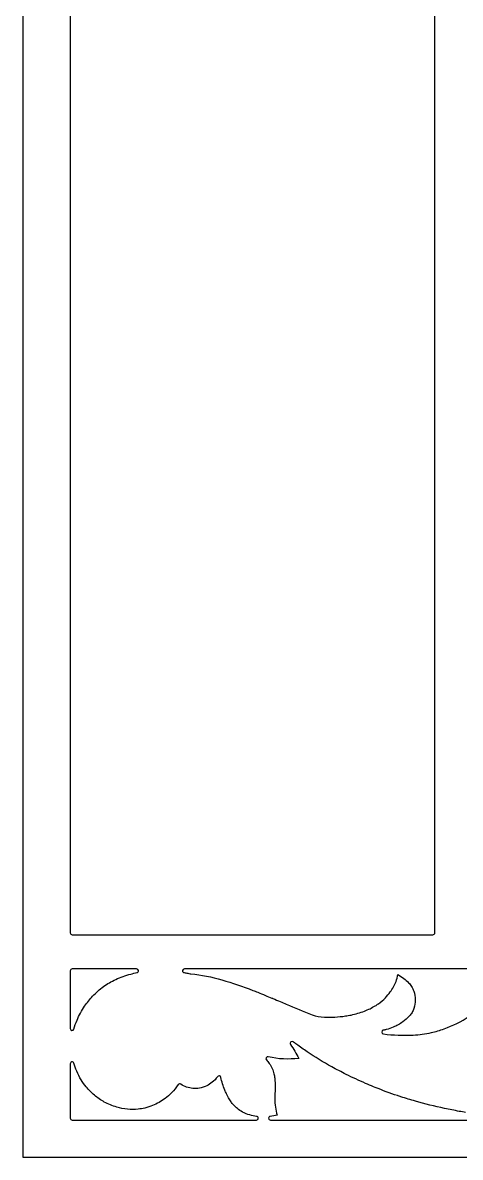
# Model space of a CAD drawing. Header units: millimetres. Extents: x 5940 to 9066, y 1327 to 3250.
# Drawn here: x 8406 to 8636, y 1420 to 2017 of the extents above; entities that cross this region are included whole.
import ezdxf

# ---------------------------------------------------------------- set-up
doc = ezdxf.new("R2010")
doc.units = ezdxf.units.MM
doc.layers.add('Default Layer', color=7, linetype='Continuous', lineweight=30)

msp = doc.modelspace()

# ---------------------------------------------------------------- linework, layer by layer
at = {"layer": 'Default Layer', "color": 18, "lineweight": 30, "true_color": 0x000000}
msp.add_lwpolyline([(8405.99, 3249.63), (8405.99, 1419.63), (8405.99, 1419.63), (9065.99, 1419.63), (9065.99, 1419.63), (9065.99, 3249.63), (9065.99, 3249.63), (8405.99, 3249.63)], dxfattribs=at)
for points in [[(8430.99, 3131.45), (8430.99, 1537.81), (8430.99, 1537.81, 0.414213), (8431.99, 1536.81), (8431.99, 1536.81), (8621.85, 1536.81), (8621.85, 1536.81, 0.414214), (8622.85, 1537.81), (8622.85, 1537.81), (8622.85, 2109.33)], [(8448.51, 1509.53, -0.049425), (8454.93, 1513.27), (8454.93, 1513.27, -0.042748), (8462.83, 1516.11), (8462.83, 1516.11, -0.017505), (8466.12, 1516.86), (8466.12, 1516.86, 0.386716), (8466.92, 1517.94), (8466.92, 1517.94, 0.386716), (8465.93, 1518.84), (8465.93, 1518.84), (8431.99, 1518.84), (8431.99, 1518.84, 0.414214), (8430.99, 1517.84), (8430.99, 1517.84), (8430.99, 1487.42), (8430.99, 1487.42, 0.375796), (8431.86, 1486.43), (8431.86, 1486.43, 0.375796), (8432.95, 1487.16), (8432.95, 1487.16, -0.034709), (8434.56, 1491.77), (8434.56, 1491.77, -0.046732), (8438.58, 1499.19), (8438.58, 1499.19, -0.039326), (8442.7, 1504.4), (8442.7, 1504.4, -0.048974), (8448.51, 1509.53)], [(8686.88, 1518.84), (8491.08, 1518.84), (8491.08, 1518.84, 0.392589), (8490.08, 1517.92), (8490.08, 1517.92, 0.392589), (8490.93, 1516.86), (8490.93, 1516.86, -0.005978), (8492.8, 1516.51)], [(8492.8, 1516.51, -0.004962), (8494.16, 1516.23), (8494.16, 1516.23, 0.07172), (8494.45, 1516.21), (8494.45, 1516.21, -0.045241), (8510.82, 1513.05), (8510.82, 1513.05, -0.022701), (8527.07, 1507.54), (8527.07, 1507.54, -0.001572), (8529.71, 1506.5), (8529.71, 1506.5, -0.002409), (8533.66, 1504.91), (8533.66, 1504.91, -0.002367), (8537.11, 1503.47), (8537.11, 1503.47, 0.001058), (8537.6, 1503.27), (8537.6, 1503.27, -0.002362), (8541.52, 1501.58), (8541.52, 1501.58, 0.001403), (8544.61, 1500.24), (8544.61, 1500.24, 0.009262), (8558.25, 1494.63), (8558.25, 1494.63), (8558.29, 1494.62), (8558.29, 1494.62, 0.072211), (8564.71, 1493.42), (8564.71, 1493.42, 0.045503), (8575.83, 1494.04), (8575.83, 1494.04, 0.013334), (8578.79, 1494.55), (8578.79, 1494.55, 0.041203), (8585.89, 1496.63), (8585.89, 1496.63, 0.044943), (8591.47, 1499.38), (8591.47, 1499.38, 0.01619), (8593.15, 1500.48), (8593.15, 1500.48, 0.047056), (8596.83, 1503.63), (8596.83, 1503.63, 0.035944), (8599.37, 1506.67), (8599.37, 1506.67, 0.028775), (8601.16, 1509.45), (8601.16, 1509.45, 0.038605), (8602.45, 1512.27), (8602.45, 1512.27, 0.043948), (8603.43, 1515.83), (8603.43, 1515.83, -0.0411), (8606.56, 1513.77), (8606.56, 1513.77, -0.035359), (8609.04, 1511.53), (8609.04, 1511.53, -0.050708), (8610.58, 1509.54), (8610.58, 1509.54, -0.049722), (8611.74, 1507.17), (8611.74, 1507.17, -0.088574), (8612.59, 1502.53), (8612.59, 1502.53, -0.085114), (8611.85, 1498.04), (8611.85, 1498.04, -0.048908), (8610.84, 1495.91), (8610.84, 1495.91, -0.051955), (8609.41, 1493.99), (8609.41, 1493.99, -0.052199), (8606.01, 1490.97), (8606.01, 1490.97, -0.053762), (8600.99, 1488.16), (8600.99, 1488.16, -0.037624), (8597.32, 1486.92), (8597.32, 1486.92, -0.011624), (8595.71, 1486.54), (8595.71, 1486.54, 0.366583), (8594.92, 1485.52), (8594.92, 1485.52, 0.366583), (8595.79, 1484.57), (8595.79, 1484.57, 0.043061), (8611.44, 1483.99), (8611.44, 1483.99, 0.042542), (8621.02, 1485.31), (8621.02, 1485.31, 0.030201), (8627.72, 1487.25), (8627.72, 1487.25, 0.062247), (8640.86, 1493.86)], [(8639.04, 1443.26, -0.003324), (8635.71, 1443.83), (8635.71, 1443.83, -0.008281), (8627.97, 1445.36), (8627.97, 1445.36, -0.016649), (8612.61, 1449.19), (8612.61, 1449.19, -0.008403), (8605.04, 1451.49), (8605.04, 1451.49, -0.002174), (8603.15, 1452.11), (8603.15, 1452.11, -0.015139), (8591.51, 1456.39), (8591.51, 1456.39, -0.005178), (8587.49, 1458.06), (8587.49, 1458.06), (8586.34, 1458.55), (8586.34, 1458.55, -0.013371), (8576.16, 1463.31), (8576.16, 1463.31, -0.010156), (8568.6, 1467.28), (8568.6, 1467.28, -0.022445), (8555.63, 1475.23), (8555.63, 1475.23, -0.009735), (8550.17, 1479.08), (8550.17, 1479.08, -0.002861), (8548.56, 1480.28), (8548.56, 1480.28), (8548.37, 1480.42), (8548.37, 1480.42, 0.364406), (8547.09, 1480.35), (8547.09, 1480.35, 0.364406), (8546.93, 1479.08), (8546.93, 1479.08, -0.022279), (8551.26, 1471.73), (8551.26, 1471.73, -0.08922), (8535.19, 1472.53), (8535.19, 1472.53, 0.329614), (8534.1, 1472.06), (8534.1, 1472.06, 0.329614), (8534.23, 1470.88), (8534.23, 1470.88, -0.029868), (8535.74, 1469.05), (8535.74, 1469.05, -0.05139), (8537.26, 1466.4), (8537.26, 1466.4, -0.045995), (8538.2, 1463.63), (8538.2, 1463.63, -0.036908), (8538.6, 1461.25), (8538.6, 1461.25, -0.025435), (8538.79, 1456.26), (8538.79, 1456.26, -0.003251), (8538.72, 1452.39), (8538.72, 1452.39, 0.002146), (8538.68, 1450.78), (8538.68, 1450.78, 0.037622), (8538.95, 1445.96), (8538.95, 1445.96, 0.032839), (8539.84, 1441.75), (8539.84, 1441.75, -0.218462), (8539.83, 1441.75), (8539.83, 1441.75, -0.025408), (8536.26, 1441.2), (8536.26, 1441.2, 0.399329), (8535.37, 1440.15), (8535.37, 1440.15, 0.399329), (8536.37, 1439.2), (8536.37, 1439.2), (8654.37, 1439.2)], [(8430.99, 1468.93), (8430.99, 1440.2), (8430.99, 1440.2, 0.414214), (8431.99, 1439.2), (8431.99, 1439.2), (8528.93, 1439.2), (8528.93, 1439.2, 0.398868), (8529.93, 1440.15), (8529.93, 1440.15, 0.398868), (8529.03, 1441.2), (8529.03, 1441.2, -0.045634), (8525.46, 1441.91), (8525.46, 1441.91, -0.04995), (8521.65, 1443.47), (8521.65, 1443.47, -0.048703), (8518.95, 1445.27), (8518.95, 1445.27, -0.040016), (8516.92, 1447.21), (8516.92, 1447.21, -0.028027), (8515.6, 1448.88), (8515.6, 1448.88, -0.04586), (8513.2, 1453.01), (8513.2, 1453.01, -0.014015), (8512.32, 1455.04), (8512.32, 1455.04, -0.039567), (8510.26, 1461.69), (8510.26, 1461.69, 0.643627), (8508.48, 1462.06), (8508.48, 1462.06, -0.062057), (8505.71, 1459.11), (8505.71, 1459.11, -0.055865), (8502.92, 1457.3), (8502.92, 1457.3, -0.075411), (8498.93, 1456.01), (8498.93, 1456.01, -0.127267), (8492.23, 1456.62), (8492.23, 1456.62, -0.060268), (8489.16, 1458.15), (8489.16, 1458.15, 0.409754), (8487.78, 1457.88), (8487.78, 1457.88, -0.042738), (8484.32, 1453.63), (8484.32, 1453.63, -0.037865), (8480.91, 1450.6), (8480.91, 1450.6, -0.065432), (8474.37, 1446.87), (8474.37, 1446.87, -0.038718), (8470.31, 1445.56), (8470.31, 1445.56, -0.033397), (8466.75, 1444.97), (8466.75, 1444.97, -0.093399), (8455.46, 1446.04), (8455.46, 1446.04, -0.055941), (8448.93, 1448.74), (8448.93, 1448.74, -0.050168), (8443.73, 1452.34), (8443.73, 1452.34, -0.044936), (8439.44, 1456.71), (8439.44, 1456.71, -0.032025), (8436.72, 1460.48), (8436.72, 1460.48, -0.039937), (8434.41, 1464.94), (8434.41, 1464.94, -0.034169), (8432.95, 1469.19), (8432.95, 1469.19, 0.376552), (8431.86, 1469.93), (8431.86, 1469.93, 0.376552), (8430.99, 1468.93)]]:
    msp.add_lwpolyline(points, format="xyb", dxfattribs=at)

doc.saveas('drawing.dxf')
